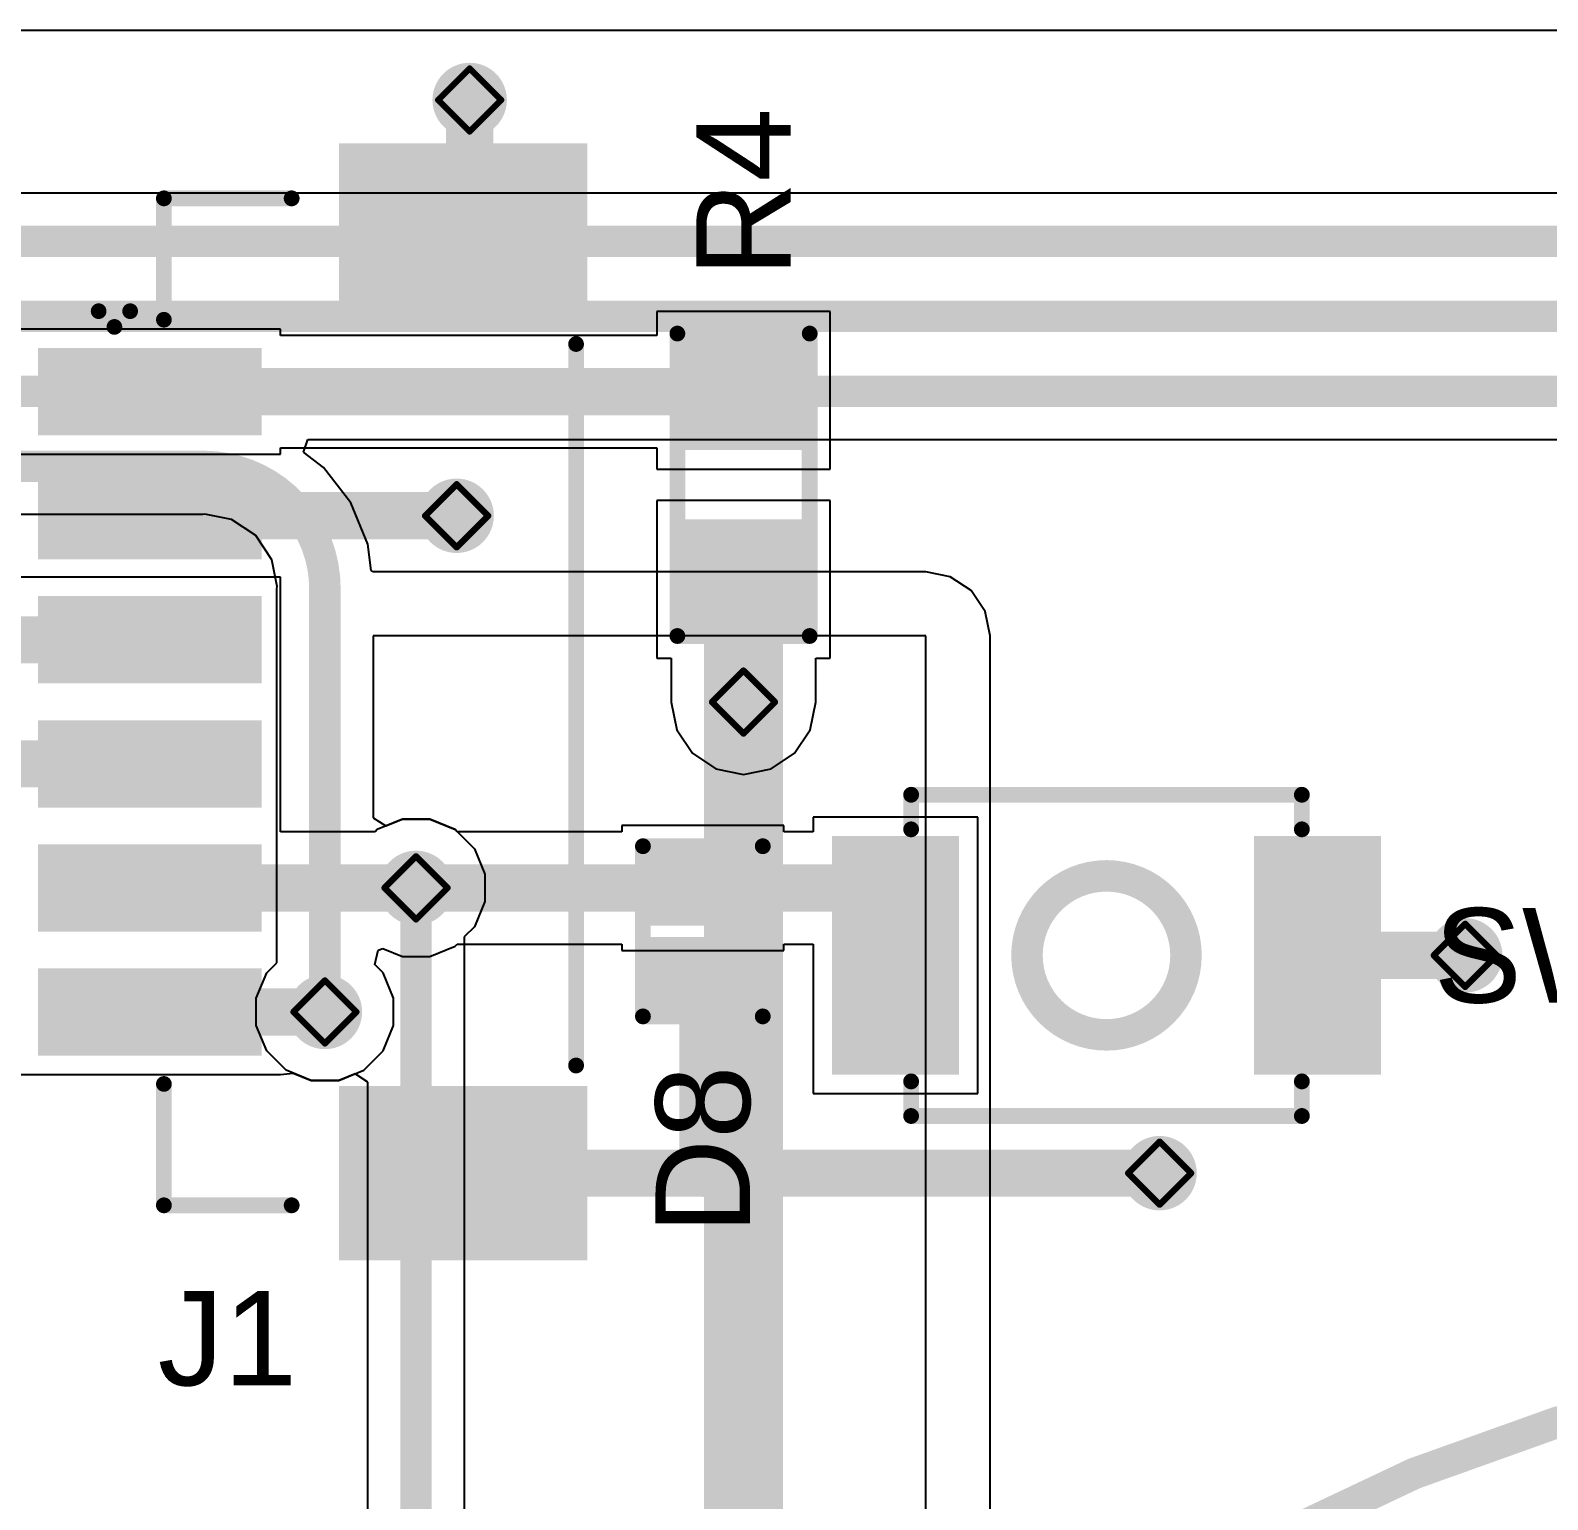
# Model space of a CAD drawing. Header units: inches. Extents: x -4 to 238, y -5 to 115.
# Drawn here: x 61.66 to 73.89, y 37.08 to 48.92 of the extents above; entities that cross this region are included whole.
import ezdxf

# ---------------------------------------------------------------- set-up
doc = ezdxf.new("R2010")
doc.units = ezdxf.units.IN
for name, color, linetype in [('Bottom Layer', 5, 'Continuous'), ('Drill Drawing', 1, 'Continuous'), ('Mechanical 13', 56, 'Continuous'), ('Top Layer', 1, 'Continuous'), ('Top Overlay', 2, 'Continuous'), ('Top Paste', 8, 'Continuous'), ('Top Solder', 216, 'Continuous'), ('Via Holes', 16, 'Continuous')]:
    doc.layers.add(name, color=color, linetype=linetype)
doc.styles.add('Arial', font='', dxfattribs={"height": 0.2})
doc.styles.get('Arial').set_extended_font_data('Arial')

# ---------------------------------------------------------------- blocks, each defined once
blk = doc.blocks.new('B3U_1000P_13')
at = {"layer": 'Top Layer'}
for points in [[(-2.11, 0.86), (-1.29, 0.86), (-1.29, -0.86), (-2.11, -0.86)], [(1.29, 0.86), (2.11, 0.86), (2.11, -0.86), (1.29, -0.86)]]:
    blk.add_hatch(color=1, dxfattribs=at).paths.add_polyline_path(points)
at = {"layer": 'Top Paste'}
for points in [[(-2.11, 0.86), (-1.29, 0.86), (-1.29, -0.86), (-2.11, -0.86)], [(1.29, 0.86), (2.11, 0.86), (2.11, -0.86), (1.29, -0.86)]]:
    blk.add_hatch(color=8, dxfattribs=at).paths.add_polyline_path(points)
at = {"layer": 'Top Solder'}
for points in [[(-2.212, 0.962), (-1.188, 0.962), (-1.188, -0.962), (-2.212, -0.962)], [(1.188, 0.962), (2.212, 0.962), (2.212, -0.962), (1.188, -0.962)]]:
    blk.add_hatch(color=216, dxfattribs=at).paths.add_polyline_path(points)
at = {"layer": 'Top Overlay'}
for points in [[(-1.575, 1.295, 0.127, 0.127, 0), (1.575, 1.295, 0.127, 0.127, 0)], [(-1.575, 1.016, 0.127, 0.127, 0), (-1.575, 1.295, 0.127, 0.127, 0)], [(1.575, 1.016, 0.127, 0.127, 0), (1.575, 1.295, 0.127, 0.127, 0)], [(-1.575, -1.295, 0.127, 0.127, 0), (-1.575, -1.016, 0.127, 0.127, 0)], [(1.575, -1.295, 0.127, 0.127, 0), (1.575, -1.016, 0.127, 0.127, 0)], [(-1.575, -1.295, 0.127, 0.127, 0), (1.575, -1.295, 0.127, 0.127, 0)]]:
    blk.add_lwpolyline(points, format="xyseb", dxfattribs=at)
for points in [[(-1.607, 1.295, 0.0635, 0.0635, 1), (-1.543, 1.295, 0.0635, 0.0635, 1)], [(-1.607, 1.295, 0.0635, 0.0635, 1), (-1.543, 1.295, 0.0635, 0.0635, 1)], [(1.543, 1.295, 0.0635, 0.0635, 1), (1.607, 1.295, 0.0635, 0.0635, 1)], [(1.543, 1.295, 0.0635, 0.0635, 1), (1.607, 1.295, 0.0635, 0.0635, 1)], [(-1.607, 1.016, 0.0635, 0.0635, 1), (-1.543, 1.016, 0.0635, 0.0635, 1)], [(1.543, 1.016, 0.0635, 0.0635, 1), (1.607, 1.016, 0.0635, 0.0635, 1)], [(0.641, 0, 0.254, 0.254, 1), (-0.641, 0, 0.254, 0.254, 1)], [(-0.705, 0, 0.127, 0.127, 1), (-0.578, 0, 0.127, 0.127, 1)], [(0.578, 0, 0.127, 0.127, 1), (0.705, 0, 0.127, 0.127, 1)], [(-1.607, -1.016, 0.0635, 0.0635, 1), (-1.543, -1.016, 0.0635, 0.0635, 1)], [(1.543, -1.016, 0.0635, 0.0635, 1), (1.607, -1.016, 0.0635, 0.0635, 1)], [(-1.607, -1.295, 0.0635, 0.0635, 1), (-1.543, -1.295, 0.0635, 0.0635, 1)], [(-1.607, -1.295, 0.0635, 0.0635, 1), (-1.543, -1.295, 0.0635, 0.0635, 1)], [(1.543, -1.295, 0.0635, 0.0635, 1), (1.607, -1.295, 0.0635, 0.0635, 1)], [(1.543, -1.295, 0.0635, 0.0635, 1), (1.607, -1.295, 0.0635, 0.0635, 1)]]:
    blk.add_lwpolyline(points, format="xyseb", close=True, dxfattribs=at)
blk = doc.blocks.new('R___0603_39')
at = {"layer": 'Top Layer'}
for points in [[(-0.381, 0.4445), (-0.381, -0.4445), (-1.143, -0.4445), (-1.143, 0.4445)], [(1.143, 0.4445), (1.143, -0.4445), (0.381, -0.4445), (0.381, 0.4445)]]:
    blk.add_hatch(color=1, dxfattribs=at).paths.add_polyline_path(points)
at = {"layer": 'Top Paste'}
for points in [[(-0.381, 0.4445), (-0.381, -0.4445), (-1.143, -0.4445), (-1.143, 0.4445)], [(1.143, 0.4445), (1.143, -0.4445), (0.381, -0.4445), (0.381, 0.4445)]]:
    blk.add_hatch(color=8, dxfattribs=at).paths.add_polyline_path(points)
at = {"layer": 'Top Solder'}
for points in [[(-0.2794, 0.5461), (-0.2794, -0.5461), (-1.2446, -0.5461), (-1.2446, 0.5461)], [(1.2446, 0.5461), (1.2446, -0.5461), (0.2794, -0.5461), (0.2794, 0.5461)]]:
    blk.add_hatch(color=216, dxfattribs=at).paths.add_polyline_path(points)
at = {"layer": 'Top Overlay'}
for points in [[(-1.2192, 0.5334, 0.127, 0.127, 0), (-1.2192, -0.5334, 0.127, 0.127, 0)], [(-1.2192, 0.5334, 0.127, 0.127, 0), (1.2192, 0.5334, 0.127, 0.127, 0)], [(1.2192, 0.5334, 0.127, 0.127, 0), (1.2192, -0.5334, 0.127, 0.127, 0)], [(-1.2192, -0.5334, 0.127, 0.127, 0), (1.2192, -0.5334, 0.127, 0.127, 0)]]:
    blk.add_lwpolyline(points, format="xyseb", dxfattribs=at)
for points in [[(-1.25095, 0.5334, 0.0635, 0.0635, 1), (-1.18745, 0.5334, 0.0635, 0.0635, 1)], [(-1.25095, 0.5334, 0.0635, 0.0635, 1), (-1.18745, 0.5334, 0.0635, 0.0635, 1)], [(1.18745, 0.5334, 0.0635, 0.0635, 1), (1.25095, 0.5334, 0.0635, 0.0635, 1)], [(1.18745, 0.5334, 0.0635, 0.0635, 1), (1.25095, 0.5334, 0.0635, 0.0635, 1)], [(-1.25095, -0.5334, 0.0635, 0.0635, 1), (-1.18745, -0.5334, 0.0635, 0.0635, 1)], [(-1.25095, -0.5334, 0.0635, 0.0635, 1), (-1.18745, -0.5334, 0.0635, 0.0635, 1)], [(1.18745, -0.5334, 0.0635, 0.0635, 1), (1.25095, -0.5334, 0.0635, 0.0635, 1)], [(1.18745, -0.5334, 0.0635, 0.0635, 1), (1.25095, -0.5334, 0.0635, 0.0635, 1)]]:
    blk.add_lwpolyline(points, format="xyseb", close=True, dxfattribs=at)
blk = doc.blocks.new('V________T______56')
at = {"layer": 'Top Layer'}
for points in [[(-4.4, 2.162), (-3.2, 2.162), (-3.2, 0.362), (-4.4, 0.362)], [(3.2, 2.162), (4.4, 2.162), (4.4, 0.362), (3.2, 0.362)], [(-2.75, -0.462), (-2.25, -0.462), (-2.25, -2.062), (-2.75, -2.062)], [(-1.75, -0.462), (-1.25, -0.462), (-1.25, -2.062), (-1.75, -2.062)], [(-0.75, -0.462), (-0.25, -0.462), (-0.25, -2.062), (-0.75, -2.062)], [(0.25, -0.462), (0.75, -0.462), (0.75, -2.062), (0.25, -2.062)], [(1.25, -0.462), (1.75, -0.462), (1.75, -2.062), (1.25, -2.062)], [(2.25, -0.462), (2.75, -0.462), (2.75, -2.062), (2.25, -2.062)]]:
    blk.add_hatch(color=1, dxfattribs=at).paths.add_polyline_path(points)
at = {"layer": 'Top Paste'}
for points in [[(-4.4, 2.162), (-3.2, 2.162), (-3.2, 0.362), (-4.4, 0.362)], [(3.2, 2.162), (4.4, 2.162), (4.4, 0.362), (3.2, 0.362)], [(-2.75, -0.462), (-2.25, -0.462), (-2.25, -2.062), (-2.75, -2.062)], [(-1.75, -0.462), (-1.25, -0.462), (-1.25, -2.062), (-1.75, -2.062)], [(-0.75, -0.462), (-0.25, -0.462), (-0.25, -2.062), (-0.75, -2.062)], [(0.25, -0.462), (0.75, -0.462), (0.75, -2.062), (0.25, -2.062)], [(1.25, -0.462), (1.75, -0.462), (1.75, -2.062), (1.25, -2.062)], [(2.25, -0.462), (2.75, -0.462), (2.75, -2.062), (2.25, -2.062)]]:
    blk.add_hatch(color=8, dxfattribs=at).paths.add_polyline_path(points)
at = {"layer": 'Top Solder'}
for points in [[(-4.502, 2.264), (-3.098, 2.264), (-3.098, 0.261), (-4.502, 0.261)], [(3.098, 2.264), (4.502, 2.264), (4.502, 0.261), (3.098, 0.261)], [(-2.852, -0.361), (-2.148, -0.361), (-2.148, -2.164), (-2.852, -2.164)], [(-1.852, -0.361), (-1.148, -0.361), (-1.148, -2.164), (-1.852, -2.164)], [(-0.852, -0.361), (-0.148, -0.361), (-0.148, -2.164), (-0.852, -2.164)], [(0.148, -0.361), (0.852, -0.361), (0.852, -2.164), (0.148, -2.164)], [(1.148, -0.361), (1.852, -0.361), (1.852, -2.164), (1.148, -2.164)], [(2.148, -0.361), (2.852, -0.361), (2.852, -2.164), (2.148, -2.164)]]:
    blk.add_hatch(color=216, dxfattribs=at).paths.add_polyline_path(points)
at = {"layer": 'Top Overlay'}
for points in [[(2.932, 2.173, 0.127, 0.127, 0), (-2.884, 2.173, 0.127, 0.127, 0)], [(-4.059, -1.15, 0.127, 0.127, 0), (-4.059, -0.12, 0.127, 0.127, 0)], [(4.059, -1.15, 0.127, 0.127, 0), (4.059, -0.12, 0.127, 0.127, 0)], [(-3.08, -1.15, 0.127, 0.127, 0), (-4.059, -1.15, 0.127, 0.127, 0)], [(4.059, -1.15, 0.127, 0.127, 0), (3.08, -1.15, 0.127, 0.127, 0)], [(-3.023, -1.549, 0.127, 0.127, 0), (-3.15, -1.422, 0.127, 0.127, 0)], [(-3.15, -1.676, 0.127, 0.127, 0), (-3.15, -1.422, 0.127, 0.127, 0)], [(-3.15, -1.676, 0.127, 0.127, 0), (-3.023, -1.549, 0.127, 0.127, 0)]]:
    blk.add_lwpolyline(points, format="xyseb", dxfattribs=at)
for points in [[(-2.916, 2.173, 0.0635, 0.0635, 1), (-2.853, 2.173, 0.0635, 0.0635, 1)], [(2.9, 2.173, 0.0635, 0.0635, 1), (2.964, 2.173, 0.0635, 0.0635, 1)], [(-4.091, -0.12, 0.0635, 0.0635, 1), (-4.027, -0.12, 0.0635, 0.0635, 1)], [(4.027, -0.12, 0.0635, 0.0635, 1), (4.091, -0.12, 0.0635, 0.0635, 1)], [(-4.091, -1.15, 0.0635, 0.0635, 1), (-4.027, -1.15, 0.0635, 0.0635, 1)], [(-4.091, -1.15, 0.0635, 0.0635, 1), (-4.027, -1.15, 0.0635, 0.0635, 1)], [(-3.112, -1.15, 0.0635, 0.0635, 1), (-3.049, -1.15, 0.0635, 0.0635, 1)], [(3.049, -1.15, 0.0635, 0.0635, 1), (3.112, -1.15, 0.0635, 0.0635, 1)], [(4.027, -1.15, 0.0635, 0.0635, 1), (4.091, -1.15, 0.0635, 0.0635, 1)], [(4.027, -1.15, 0.0635, 0.0635, 1), (4.091, -1.15, 0.0635, 0.0635, 1)], [(-3.181, -1.422, 0.0635, 0.0635, 1), (-3.118, -1.422, 0.0635, 0.0635, 1)], [(-3.181, -1.422, 0.0635, 0.0635, 1), (-3.118, -1.422, 0.0635, 0.0635, 1)], [(-3.054, -1.549, 0.0635, 0.0635, 1), (-2.991, -1.549, 0.0635, 0.0635, 1)], [(-3.054, -1.549, 0.0635, 0.0635, 1), (-2.991, -1.549, 0.0635, 0.0635, 1)], [(-3.181, -1.676, 0.0635, 0.0635, 1), (-3.118, -1.676, 0.0635, 0.0635, 1)], [(-3.181, -1.676, 0.0635, 0.0635, 1), (-3.118, -1.676, 0.0635, 0.0635, 1)]]:
    blk.add_lwpolyline(points, format="xyseb", close=True, dxfattribs=at)
blk = doc.blocks.new('SOD_882_B__D___________59')
at = {"layer": 'Top Layer'}
for points in [[(-0.1, -0.4), (-0.6, -0.4), (-0.6, 0.4), (-0.1, 0.4)], [(0.6, -0.4), (0.1, -0.4), (0.1, 0.4), (0.6, 0.4)]]:
    blk.add_hatch(color=1, dxfattribs=at).paths.add_polyline_path(points)
at = {"layer": 'Top Paste'}
for points in [[(-0.1, -0.4), (-0.6, -0.4), (-0.6, 0.4), (-0.1, 0.4)], [(0.6, -0.4), (0.1, -0.4), (0.1, 0.4), (0.6, 0.4)]]:
    blk.add_hatch(color=8, dxfattribs=at).paths.add_polyline_path(points)
at = {"layer": 'Top Solder'}
for points in [[(-0.045, -0.455), (-0.655, -0.455), (-0.655, 0.455), (-0.045, 0.455)], [(0.655, -0.455), (0.045, -0.455), (0.045, 0.455), (0.655, 0.455)]]:
    blk.add_hatch(color=216, dxfattribs=at).paths.add_polyline_path(points)
at = {"layer": 'Top Overlay'}
for points in [[(-0.686, 0.483, 0.127, 0.127, 0), (0.686, 0.483, 0.127, 0.127, 0)], [(-0.686, 0.483, 0.127, 0.127, 0), (-0.686, -0.483, 0.127, 0.127, 0)], [(0.686, 0.483, 0.127, 0.127, 0), (0.686, -0.483, 0.127, 0.127, 0)], [(-0.686, -0.483, 0.127, 0.127, 0), (0.686, -0.483, 0.127, 0.127, 0)]]:
    blk.add_lwpolyline(points, format="xyseb", dxfattribs=at)
for points in [[(-0.718, 0.483, 0.0635, 0.0635, 1), (-0.654, 0.483, 0.0635, 0.0635, 1)], [(-0.718, 0.483, 0.0635, 0.0635, 1), (-0.654, 0.483, 0.0635, 0.0635, 1)], [(0.654, 0.483, 0.0635, 0.0635, 1), (0.718, 0.483, 0.0635, 0.0635, 1)], [(0.654, 0.483, 0.0635, 0.0635, 1), (0.718, 0.483, 0.0635, 0.0635, 1)], [(-0.718, -0.483, 0.0635, 0.0635, 1), (-0.654, -0.483, 0.0635, 0.0635, 1)], [(-0.718, -0.483, 0.0635, 0.0635, 1), (-0.654, -0.483, 0.0635, 0.0635, 1)], [(0.654, -0.483, 0.0635, 0.0635, 1), (0.718, -0.483, 0.0635, 0.0635, 1)], [(0.654, -0.483, 0.0635, 0.0635, 1), (0.718, -0.483, 0.0635, 0.0635, 1)]]:
    blk.add_lwpolyline(points, format="xyseb", close=True, dxfattribs=at)

msp = doc.modelspace()

# ---------------------------------------------------------------- hatches: boundary and pattern name
at = {"layer": 'Bottom Layer'}
h = msp.add_hatch(color=5, dxfattribs=at)
edge = h.paths.add_edge_path()
edge.add_arc((65.202, 48.362), 0.3, 0, 360)
h = msp.add_hatch(color=5, dxfattribs=at)
edge = h.paths.add_edge_path()
edge.add_arc((65.097, 45.01), 0.3, 0, 360)
h = msp.add_hatch(color=5, dxfattribs=at)
edge = h.paths.add_edge_path()
edge.add_arc((67.41, 43.508), 0.3, 0, 360)
h = msp.add_hatch(color=5, dxfattribs=at)
edge = h.paths.add_edge_path()
edge.add_arc((64.77, 42.01), 0.3, 0, 360)
h = msp.add_hatch(color=5, dxfattribs=at)
edge = h.paths.add_edge_path()
edge.add_arc((73.228, 41.466), 0.3, 0, 360)
h = msp.add_hatch(color=5, dxfattribs=at)
edge = h.paths.add_edge_path()
edge.add_arc((64.035, 41.01), 0.3, 0, 360)
h = msp.add_hatch(color=5, dxfattribs=at)
edge = h.paths.add_edge_path()
edge.add_arc((70.764, 39.71), 0.3, 0, 360)
at = {"layer": 'Top Layer'}
h = msp.add_hatch(color=1, dxfattribs=at)
edge = h.paths.add_edge_path()
edge.add_arc((65.202, 48.362), 0.3, 0, 360)
h = msp.add_hatch(color=1, dxfattribs=at)
edge = h.paths.add_edge_path()
edge.add_arc((65.097, 45.01), 0.3, 0, 360)
h = msp.add_hatch(color=1, dxfattribs=at)
edge = h.paths.add_edge_path()
edge.add_arc((67.41, 43.508), 0.3, 0, 360)
h = msp.add_hatch(color=1, dxfattribs=at)
edge = h.paths.add_edge_path()
edge.add_arc((64.77, 42.01), 0.3, 0, 360)
h = msp.add_hatch(color=1, dxfattribs=at)
edge = h.paths.add_edge_path()
edge.add_arc((73.228, 41.466), 0.3, 0, 360)
h = msp.add_hatch(color=1, dxfattribs=at)
edge = h.paths.add_edge_path()
edge.add_arc((64.035, 41.01), 0.3, 0, 360)
h = msp.add_hatch(color=1, dxfattribs=at)
edge = h.paths.add_edge_path()
edge.add_arc((70.764, 39.71), 0.3, 0, 360)
at = {"layer": 'Via Holes'}
h = msp.add_hatch(color=7, dxfattribs=at)
edge = h.paths.add_edge_path()
edge.add_arc((65.202, 48.362), 0.15, 0, 360)
h = msp.add_hatch(color=7, dxfattribs=at)
edge = h.paths.add_edge_path()
edge.add_arc((65.097, 45.01), 0.15, 0, 360)
h = msp.add_hatch(color=7, dxfattribs=at)
edge = h.paths.add_edge_path()
edge.add_arc((67.41, 43.508), 0.15, 0, 360)
h = msp.add_hatch(color=7, dxfattribs=at)
edge = h.paths.add_edge_path()
edge.add_arc((64.77, 42.01), 0.15, 0, 360)
h = msp.add_hatch(color=7, dxfattribs=at)
edge = h.paths.add_edge_path()
edge.add_arc((73.228, 41.466), 0.15, 0, 360)
h = msp.add_hatch(color=7, dxfattribs=at)
edge = h.paths.add_edge_path()
edge.add_arc((64.035, 41.01), 0.15, 0, 360)
h = msp.add_hatch(color=7, dxfattribs=at)
edge = h.paths.add_edge_path()
edge.add_arc((70.764, 39.71), 0.15, 0, 360)

# ---------------------------------------------------------------- linework, layer by layer
at = {"layer": 'Bottom Layer'}
for p, q in [((60.331, 48.924), (75.106, 48.924)), ((84.108, 47.611), (46.775, 47.611)), ((63.862, 45.523), (63.897, 45.624)), ((64.025, 45.398), (63.862, 45.523)), ((63.897, 45.624), (81.882, 45.624)), ((64.244, 45.113), (64.025, 45.398)), ((63.052, 45.019), (57.116, 45.019)), ((63.068, 45.023), (63.052, 45.019)), ((63.282, 44.98), (63.068, 45.023)), ((64.381, 44.781), (64.244, 45.113)), ((63.477, 44.85), (63.282, 44.98)), ((63.608, 44.655), (63.477, 44.85)), ((64.409, 44.569), (64.381, 44.781)), ((63.65, 44.44), (63.608, 44.655)), ((64.424, 44.559), (64.409, 44.569)), ((68.879, 44.559), (64.424, 44.559)), ((69.077, 44.519), (68.879, 44.559)), ((63.647, 44.425), (63.65, 44.44)), ((63.647, 41.405), (63.647, 44.425)), ((69.245, 44.407), (69.077, 44.519)), ((69.357, 44.239), (69.245, 44.407)), ((69.397, 44.041), (69.357, 44.239)), ((68.879, 44.041), (64.424, 44.041)), ((64.424, 44.041), (64.424, 42.576)), ((68.879, 13.36), (68.879, 44.041)), ((69.397, 28.645), (69.397, 44.041)), ((64.424, 42.576), (64.526, 42.509)), ((64.526, 42.509), (64.66, 42.564)), ((64.66, 42.564), (64.88, 42.564)), ((64.88, 42.564), (65.084, 42.48)), ((65.084, 42.48), (65.24, 42.324)), ((65.24, 42.324), (65.324, 42.12)), ((65.324, 42.12), (65.324, 41.9)), ((65.324, 41.9), (65.24, 41.696)), ((65.24, 41.696), (65.158, 41.615)), ((65.158, 41.615), (65.158, 31.862)), ((63.566, 41.324), (63.647, 41.405)), ((63.481, 41.12), (63.566, 41.324)), ((63.481, 40.9), (63.481, 41.12)), ((63.566, 40.696), (63.481, 40.9)), ((63.722, 40.541), (63.566, 40.696)), ((63.925, 40.456), (63.722, 40.541)), ((64.28, 40.512), (64.146, 40.456)), ((64.382, 40.444), (64.28, 40.512)), ((64.146, 40.456), (63.925, 40.456)), ((64.382, 31.862), (64.382, 40.444))]:
    msp.add_line(p, q, dxfattribs=at)
for points in [[(46.38, 47.222, 0.254, 0.254, 0), (84.108, 47.222, 0.254, 0.254, 0)], [(45.568, 46.618, 0.254, 0.254, 0), (82.526, 46.618, 0.254, 0.254, 0)], [(44.628, 46.013, 0.254, 0.254, 0), (81.882, 46.013, 0.254, 0.254, 0)], [(43.942, 45.408, 0.254, 0.254, 0), (63.052, 45.408, 0.254, 0.254, 0)], [(63.052, 45.408, 0.254, 0.254, -0.414214), (64.035, 44.425, 0.254, 0.254, 0)], [(64.035, 41.01, 0.254, 0.254, 0), (64.035, 44.425, 0.254, 0.254, 0)], [(67.41, 29.591, 0.635, 0.635, 0), (67.41, 43.508, 0.635, 0.635, 0)], [(64.77, 31.467, 0.254, 0.254, 0), (64.77, 42.01, 0.254, 0.254, 0)]]:
    msp.add_lwpolyline(points, format="xyseb", dxfattribs=at)
for points in [[(62.989, 45.408, 0.127, 0.127, 1), (63.116, 45.408, 0.127, 0.127, 1)], [(62.989, 45.408, 0.127, 0.127, 1), (63.116, 45.408, 0.127, 0.127, 1)], [(63.972, 44.425, 0.127, 0.127, 1), (64.099, 44.425, 0.127, 0.127, 1)], [(63.972, 44.425, 0.127, 0.127, 1), (64.099, 44.425, 0.127, 0.127, 1)], [(67.251, 43.508, 0.318, 0.318, 1), (67.568, 43.508, 0.318, 0.318, 1)], [(64.706, 42.01, 0.127, 0.127, 1), (64.834, 42.01, 0.127, 0.127, 1)], [(63.972, 41.01, 0.127, 0.127, 1), (64.099, 41.01, 0.127, 0.127, 1)]]:
    msp.add_lwpolyline(points, format="xyseb", close=True, dxfattribs=at)
at = {"layer": 'Drill Drawing'}
for points in [[(64.948, 48.362, 0.0508, 0.0508, 0), (65.202, 48.616, 0.0508, 0.0508, 0)], [(65.202, 48.616, 0.0508, 0.0508, 0), (65.456, 48.362, 0.0508, 0.0508, 0)], [(64.948, 48.362, 0.0508, 0.0508, 0), (65.202, 48.108, 0.0508, 0.0508, 0)], [(65.202, 48.108, 0.0508, 0.0508, 0), (65.456, 48.362, 0.0508, 0.0508, 0)], [(64.843, 45.01, 0.0508, 0.0508, 0), (65.097, 45.264, 0.0508, 0.0508, 0)], [(65.097, 45.264, 0.0508, 0.0508, 0), (65.351, 45.01, 0.0508, 0.0508, 0)], [(64.843, 45.01, 0.0508, 0.0508, 0), (65.097, 44.756, 0.0508, 0.0508, 0)], [(65.097, 44.756, 0.0508, 0.0508, 0), (65.351, 45.01, 0.0508, 0.0508, 0)], [(67.156, 43.508, 0.0508, 0.0508, 0), (67.41, 43.762, 0.0508, 0.0508, 0)], [(67.41, 43.762, 0.0508, 0.0508, 0), (67.664, 43.508, 0.0508, 0.0508, 0)], [(67.156, 43.508, 0.0508, 0.0508, 0), (67.41, 43.254, 0.0508, 0.0508, 0)], [(67.41, 43.254, 0.0508, 0.0508, 0), (67.664, 43.508, 0.0508, 0.0508, 0)], [(64.516, 42.01, 0.0508, 0.0508, 0), (64.77, 42.264, 0.0508, 0.0508, 0)], [(64.77, 42.264, 0.0508, 0.0508, 0), (65.024, 42.01, 0.0508, 0.0508, 0)], [(64.516, 42.01, 0.0508, 0.0508, 0), (64.77, 41.756, 0.0508, 0.0508, 0)], [(64.77, 41.756, 0.0508, 0.0508, 0), (65.024, 42.01, 0.0508, 0.0508, 0)], [(72.974, 41.466, 0.0508, 0.0508, 0), (73.228, 41.72, 0.0508, 0.0508, 0)], [(73.228, 41.72, 0.0508, 0.0508, 0), (73.482, 41.466, 0.0508, 0.0508, 0)], [(72.974, 41.466, 0.0508, 0.0508, 0), (73.228, 41.212, 0.0508, 0.0508, 0)], [(73.228, 41.212, 0.0508, 0.0508, 0), (73.482, 41.466, 0.0508, 0.0508, 0)], [(63.781, 41.01, 0.0508, 0.0508, 0), (64.035, 41.264, 0.0508, 0.0508, 0)], [(64.035, 41.264, 0.0508, 0.0508, 0), (64.289, 41.01, 0.0508, 0.0508, 0)], [(63.781, 41.01, 0.0508, 0.0508, 0), (64.035, 40.756, 0.0508, 0.0508, 0)], [(64.035, 40.756, 0.0508, 0.0508, 0), (64.289, 41.01, 0.0508, 0.0508, 0)], [(70.51, 39.71, 0.0508, 0.0508, 0), (70.764, 39.964, 0.0508, 0.0508, 0)], [(70.764, 39.964, 0.0508, 0.0508, 0), (71.018, 39.71, 0.0508, 0.0508, 0)], [(70.51, 39.71, 0.0508, 0.0508, 0), (70.764, 39.456, 0.0508, 0.0508, 0)], [(70.764, 39.456, 0.0508, 0.0508, 0), (71.018, 39.71, 0.0508, 0.0508, 0)]]:
    msp.add_lwpolyline(points, format="xyseb", dxfattribs=at)
for points in [[(65.189, 48.616, 0.0254, 0.0254, 1), (65.214, 48.616, 0.0254, 0.0254, 1)], [(65.189, 48.616, 0.0254, 0.0254, 1), (65.214, 48.616, 0.0254, 0.0254, 1)], [(64.935, 48.362, 0.0254, 0.0254, 1), (64.96, 48.362, 0.0254, 0.0254, 1)], [(64.935, 48.362, 0.0254, 0.0254, 1), (64.96, 48.362, 0.0254, 0.0254, 1)], [(65.443, 48.362, 0.0254, 0.0254, 1), (65.469, 48.362, 0.0254, 0.0254, 1)], [(65.443, 48.362, 0.0254, 0.0254, 1), (65.469, 48.362, 0.0254, 0.0254, 1)], [(65.189, 48.108, 0.0254, 0.0254, 1), (65.214, 48.108, 0.0254, 0.0254, 1)], [(65.189, 48.108, 0.0254, 0.0254, 1), (65.214, 48.108, 0.0254, 0.0254, 1)], [(65.084, 45.264, 0.0254, 0.0254, 1), (65.11, 45.264, 0.0254, 0.0254, 1)], [(65.084, 45.264, 0.0254, 0.0254, 1), (65.11, 45.264, 0.0254, 0.0254, 1)], [(64.83, 45.01, 0.0254, 0.0254, 1), (64.856, 45.01, 0.0254, 0.0254, 1)], [(64.83, 45.01, 0.0254, 0.0254, 1), (64.856, 45.01, 0.0254, 0.0254, 1)], [(65.338, 45.01, 0.0254, 0.0254, 1), (65.364, 45.01, 0.0254, 0.0254, 1)], [(65.338, 45.01, 0.0254, 0.0254, 1), (65.364, 45.01, 0.0254, 0.0254, 1)], [(65.084, 44.756, 0.0254, 0.0254, 1), (65.11, 44.756, 0.0254, 0.0254, 1)], [(65.084, 44.756, 0.0254, 0.0254, 1), (65.11, 44.756, 0.0254, 0.0254, 1)], [(67.397, 43.762, 0.0254, 0.0254, 1), (67.422, 43.762, 0.0254, 0.0254, 1)], [(67.397, 43.762, 0.0254, 0.0254, 1), (67.422, 43.762, 0.0254, 0.0254, 1)], [(67.143, 43.508, 0.0254, 0.0254, 1), (67.168, 43.508, 0.0254, 0.0254, 1)], [(67.143, 43.508, 0.0254, 0.0254, 1), (67.168, 43.508, 0.0254, 0.0254, 1)], [(67.651, 43.508, 0.0254, 0.0254, 1), (67.676, 43.508, 0.0254, 0.0254, 1)], [(67.651, 43.508, 0.0254, 0.0254, 1), (67.676, 43.508, 0.0254, 0.0254, 1)], [(67.397, 43.254, 0.0254, 0.0254, 1), (67.422, 43.254, 0.0254, 0.0254, 1)], [(67.397, 43.254, 0.0254, 0.0254, 1), (67.422, 43.254, 0.0254, 0.0254, 1)], [(64.757, 42.264, 0.0254, 0.0254, 1), (64.783, 42.264, 0.0254, 0.0254, 1)], [(64.757, 42.264, 0.0254, 0.0254, 1), (64.783, 42.264, 0.0254, 0.0254, 1)], [(64.503, 42.01, 0.0254, 0.0254, 1), (64.529, 42.01, 0.0254, 0.0254, 1)], [(64.503, 42.01, 0.0254, 0.0254, 1), (64.529, 42.01, 0.0254, 0.0254, 1)], [(65.011, 42.01, 0.0254, 0.0254, 1), (65.037, 42.01, 0.0254, 0.0254, 1)], [(65.011, 42.01, 0.0254, 0.0254, 1), (65.037, 42.01, 0.0254, 0.0254, 1)], [(64.757, 41.756, 0.0254, 0.0254, 1), (64.783, 41.756, 0.0254, 0.0254, 1)], [(64.757, 41.756, 0.0254, 0.0254, 1), (64.783, 41.756, 0.0254, 0.0254, 1)], [(73.215, 41.72, 0.0254, 0.0254, 1), (73.241, 41.72, 0.0254, 0.0254, 1)], [(73.215, 41.72, 0.0254, 0.0254, 1), (73.241, 41.72, 0.0254, 0.0254, 1)], [(72.962, 41.466, 0.0254, 0.0254, 1), (72.987, 41.466, 0.0254, 0.0254, 1)], [(72.962, 41.466, 0.0254, 0.0254, 1), (72.987, 41.466, 0.0254, 0.0254, 1)], [(73.469, 41.466, 0.0254, 0.0254, 1), (73.495, 41.466, 0.0254, 0.0254, 1)], [(73.469, 41.466, 0.0254, 0.0254, 1), (73.495, 41.466, 0.0254, 0.0254, 1)], [(64.023, 41.264, 0.0254, 0.0254, 1), (64.048, 41.264, 0.0254, 0.0254, 1)], [(64.023, 41.264, 0.0254, 0.0254, 1), (64.048, 41.264, 0.0254, 0.0254, 1)], [(73.215, 41.212, 0.0254, 0.0254, 1), (73.241, 41.212, 0.0254, 0.0254, 1)], [(73.215, 41.212, 0.0254, 0.0254, 1), (73.241, 41.212, 0.0254, 0.0254, 1)], [(63.769, 41.01, 0.0254, 0.0254, 1), (63.794, 41.01, 0.0254, 0.0254, 1)], [(63.769, 41.01, 0.0254, 0.0254, 1), (63.794, 41.01, 0.0254, 0.0254, 1)], [(64.277, 41.01, 0.0254, 0.0254, 1), (64.302, 41.01, 0.0254, 0.0254, 1)], [(64.277, 41.01, 0.0254, 0.0254, 1), (64.302, 41.01, 0.0254, 0.0254, 1)], [(64.023, 40.756, 0.0254, 0.0254, 1), (64.048, 40.756, 0.0254, 0.0254, 1)], [(64.023, 40.756, 0.0254, 0.0254, 1), (64.048, 40.756, 0.0254, 0.0254, 1)], [(70.752, 39.964, 0.0254, 0.0254, 1), (70.777, 39.964, 0.0254, 0.0254, 1)], [(70.752, 39.964, 0.0254, 0.0254, 1), (70.777, 39.964, 0.0254, 0.0254, 1)], [(70.498, 39.71, 0.0254, 0.0254, 1), (70.523, 39.71, 0.0254, 0.0254, 1)], [(70.498, 39.71, 0.0254, 0.0254, 1), (70.523, 39.71, 0.0254, 0.0254, 1)], [(71.006, 39.71, 0.0254, 0.0254, 1), (71.031, 39.71, 0.0254, 0.0254, 1)], [(71.006, 39.71, 0.0254, 0.0254, 1), (71.031, 39.71, 0.0254, 0.0254, 1)], [(70.752, 39.456, 0.0254, 0.0254, 1), (70.777, 39.456, 0.0254, 0.0254, 1)], [(70.752, 39.456, 0.0254, 0.0254, 1), (70.777, 39.456, 0.0254, 0.0254, 1)]]:
    msp.add_lwpolyline(points, format="xyseb", close=True, dxfattribs=at)
at = {"layer": 'Mechanical 13'}
msp.add_lwpolyline([(90.1, 25.74, 0.254, 0.254, 1), (65.1, 25.74, 0.254, 0.254, 1)], format="xyseb", close=True, dxfattribs=at)
at = {"layer": 'Top Layer'}
for p, q in [((60.331, 48.924), (75.106, 48.924)), ((68.108, 46.657), (66.711, 46.657)), ((66.711, 46.657), (66.711, 46.463)), ((68.108, 45.387), (68.108, 46.657)), ((63.678, 46.514), (61.57, 46.514)), ((63.678, 46.463), (63.678, 46.514)), ((66.711, 46.463), (63.678, 46.463)), ((61.57, 45.506), (63.678, 45.506)), ((63.678, 45.506), (63.678, 45.557)), ((63.678, 45.557), (66.711, 45.557)), ((66.711, 45.557), (66.711, 45.387)), ((66.711, 45.387), (68.108, 45.387)), ((68.108, 45.133), (66.711, 45.133)), ((66.711, 45.133), (66.711, 43.863)), ((68.108, 43.863), (68.108, 45.133)), ((63.678, 44.514), (61.57, 44.514)), ((63.678, 43.506), (63.678, 44.514)), ((66.711, 43.863), (66.827, 43.863)), ((66.827, 43.863), (66.827, 43.508)), ((67.992, 43.508), (67.992, 43.863)), ((67.992, 43.863), (68.108, 43.863)), ((63.678, 42.463), (63.678, 43.506)), ((66.827, 43.508), (66.871, 43.285)), ((67.948, 43.285), (67.992, 43.508)), ((66.871, 43.285), (66.998, 43.096)), ((67.822, 43.096), (67.948, 43.285)), ((66.998, 43.096), (67.187, 42.97)), ((67.633, 42.97), (67.822, 43.096)), ((67.187, 42.97), (67.41, 42.925)), ((67.41, 42.925), (67.633, 42.97)), ((69.3, 42.58), (67.972, 42.58)), ((67.972, 42.58), (67.972, 42.463)), ((69.3, 40.352), (69.3, 42.58)), ((64.44, 42.463), (63.678, 42.463)), ((64.456, 42.48), (64.44, 42.463)), ((64.66, 42.564), (64.456, 42.48)), ((64.88, 42.564), (64.66, 42.564)), ((65.084, 42.48), (64.88, 42.564)), ((65.1, 42.463), (65.084, 42.48)), ((66.428, 42.463), (65.1, 42.463)), ((67.736, 42.514), (66.428, 42.514)), ((66.428, 42.514), (66.428, 42.463)), ((67.736, 42.463), (67.736, 42.514)), ((67.972, 42.463), (67.736, 42.463)), ((64.437, 41.392), (64.465, 41.508)), ((64.465, 41.508), (64.503, 41.521)), ((64.503, 41.521), (64.66, 41.456)), ((64.88, 41.456), (65.084, 41.541)), ((65.084, 41.541), (65.1, 41.557)), ((65.1, 41.557), (66.428, 41.557)), ((66.428, 41.557), (66.428, 41.506)), ((66.428, 41.506), (67.736, 41.506)), ((67.736, 41.506), (67.736, 41.557)), ((67.736, 41.557), (67.972, 41.557)), ((67.972, 41.557), (67.972, 40.352)), ((64.505, 41.324), (64.437, 41.392)), ((64.66, 41.456), (64.88, 41.456)), ((64.589, 41.12), (64.505, 41.324)), ((64.589, 40.9), (64.589, 41.12)), ((64.505, 40.696), (64.589, 40.9)), ((64.349, 40.541), (64.505, 40.696)), ((61.57, 40.506), (63.678, 40.506)), ((63.678, 40.506), (63.78, 40.516)), ((63.678, 40.506), (63.678, 40.506)), ((63.78, 40.516), (63.925, 40.456)), ((64.146, 40.456), (64.349, 40.541)), ((63.925, 40.456), (64.146, 40.456)), ((67.972, 40.352), (69.3, 40.352))]:
    msp.add_line(p, q, dxfattribs=at)
for points in [[(65.202, 47.363, 0.381, 0.381, 0), (65.202, 48.362, 0.381, 0.381, 0)], [(65.202, 47.363, 0.381, 0.381, -0.414214), (65.149, 47.31, 0.381, 0.381, 0)], [(62.624, 46.01, 0.381, 0.381, 0), (67.41, 46.01, 0.381, 0.381, 0)], [(62.624, 45.01, 0.381, 0.381, 0), (65.097, 45.01, 0.381, 0.381, 0)], [(65.097, 45.01, 0.381, 0.381, -0.414214), (65.149, 44.958, 0.381, 0.381, 0)], [(67.41, 43.508, 0.635, 0.635, 0), (67.41, 44.498, 0.635, 0.635, 0)], [(59.898, 44.01, 0.381, 0.381, 0), (62.624, 44.01, 0.381, 0.381, 0)], [(59.912, 43.01, 0.381, 0.381, 0), (62.624, 43.01, 0.381, 0.381, 0)], [(62.624, 42.01, 0.381, 0.381, 0), (64.77, 42.01, 0.381, 0.381, 0)], [(64.77, 42.01, 0.381, 0.381, 0), (67.082, 42.01, 0.381, 0.381, 0)], [(67.082, 42.01, 0.381, 0.381, 0), (68.608, 42.01, 0.381, 0.381, 0)], [(72.036, 41.466, 0.381, 0.381, 0), (73.228, 41.466, 0.381, 0.381, 0)], [(67.082, 39.71, 0.381, 0.381, 0), (67.082, 41.31, 0.381, 0.381, 0)], [(62.624, 41.01, 0.381, 0.381, 0), (64.035, 41.01, 0.381, 0.381, 0)], [(64.035, 41.01, 0.381, 0.381, -0.414214), (64.087, 40.959, 0.381, 0.381, 0)], [(65.149, 39.71, 0.381, 0.381, 0), (67.082, 39.71, 0.381, 0.381, 0)], [(67.082, 39.71, 0.381, 0.381, 0), (70.764, 39.71, 0.381, 0.381, 0)]]:
    msp.add_lwpolyline(points, format="xyseb", dxfattribs=at)
for points in [[(65.107, 48.362, 0.191, 0.191, 1), (65.297, 48.362, 0.191, 0.191, 1)], [(65.054, 47.31, 0.191, 0.191, 1), (65.244, 47.31, 0.191, 0.191, 1)], [(65.107, 47.363, 0.191, 0.191, 1), (65.297, 47.363, 0.191, 0.191, 1)], [(65.107, 47.363, 0.191, 0.191, 1), (65.297, 47.363, 0.191, 0.191, 1)], [(62.529, 46.01, 0.191, 0.191, 1), (62.719, 46.01, 0.191, 0.191, 1)], [(67.314, 46.01, 0.191, 0.191, 1), (67.505, 46.01, 0.191, 0.191, 1)], [(62.529, 45.01, 0.191, 0.191, 1), (62.719, 45.01, 0.191, 0.191, 1)], [(65.002, 45.01, 0.191, 0.191, 1), (65.192, 45.01, 0.191, 0.191, 1)], [(65.002, 45.01, 0.191, 0.191, 1), (65.192, 45.01, 0.191, 0.191, 1)], [(65.054, 44.958, 0.191, 0.191, 1), (65.244, 44.958, 0.191, 0.191, 1)], [(67.251, 44.498, 0.318, 0.318, 1), (67.568, 44.498, 0.318, 0.318, 1)], [(62.529, 44.01, 0.191, 0.191, 1), (62.719, 44.01, 0.191, 0.191, 1)], [(67.251, 43.508, 0.318, 0.318, 1), (67.568, 43.508, 0.318, 0.318, 1)], [(62.529, 43.01, 0.191, 0.191, 1), (62.719, 43.01, 0.191, 0.191, 1)], [(62.529, 42.01, 0.191, 0.191, 1), (62.719, 42.01, 0.191, 0.191, 1)], [(64.675, 42.01, 0.191, 0.191, 1), (64.865, 42.01, 0.191, 0.191, 1)], [(64.675, 42.01, 0.191, 0.191, 1), (64.865, 42.01, 0.191, 0.191, 1)], [(66.986, 42.01, 0.191, 0.191, 1), (67.177, 42.01, 0.191, 0.191, 1)], [(66.986, 42.01, 0.191, 0.191, 1), (67.177, 42.01, 0.191, 0.191, 1)], [(68.512, 42.01, 0.191, 0.191, 1), (68.703, 42.01, 0.191, 0.191, 1)], [(71.941, 41.466, 0.191, 0.191, 1), (72.131, 41.466, 0.191, 0.191, 1)], [(73.133, 41.466, 0.191, 0.191, 1), (73.323, 41.466, 0.191, 0.191, 1)], [(66.986, 41.31, 0.191, 0.191, 1), (67.177, 41.31, 0.191, 0.191, 1)], [(62.529, 41.01, 0.191, 0.191, 1), (62.719, 41.01, 0.191, 0.191, 1)], [(63.94, 41.01, 0.191, 0.191, 1), (64.131, 41.01, 0.191, 0.191, 1)], [(63.94, 41.01, 0.191, 0.191, 1), (64.131, 41.01, 0.191, 0.191, 1)], [(63.992, 40.959, 0.191, 0.191, 1), (64.182, 40.959, 0.191, 0.191, 1)], [(65.054, 39.71, 0.191, 0.191, 1), (65.244, 39.71, 0.191, 0.191, 1)], [(66.986, 39.71, 0.191, 0.191, 1), (67.177, 39.71, 0.191, 0.191, 1)], [(66.986, 39.71, 0.191, 0.191, 1), (67.177, 39.71, 0.191, 0.191, 1)], [(66.986, 39.71, 0.191, 0.191, 1), (67.177, 39.71, 0.191, 0.191, 1)], [(70.669, 39.71, 0.191, 0.191, 1), (70.86, 39.71, 0.191, 0.191, 1)]]:
    msp.add_lwpolyline(points, format="xyseb", close=True, dxfattribs=at)

# ---------------------------------------------------------------- block references
for name, p, rotation in [('V________T______56', (63.887, 43.51), 270), ('R___0603_39', (67.41, 45.26), 90), ('SOD_882_B__D___________59', (67.082, 41.66), 90)]:
    msp.add_blockref(name, p, dxfattribs=dict(rotation=rotation))
msp.add_blockref('B3U_1000P_13', (70.336, 41.466))

# ---------------------------------------------------------------- texts
at = {"layer": 'Top Overlay', "style": 'Arial'}
for s, p in [('R4', (67.791, 46.935)), ('D8', (67.462, 39.218))]:
    msp.add_text(s, height=0.762, rotation=90, dxfattribs=at).set_placement(p)
for s, p in [('SW2', (72.975, 41.085)), ('J1', (62.687, 37.999))]:
    msp.add_text(s, height=0.762, dxfattribs=at).set_placement(p)

doc.saveas('drawing.dxf')
